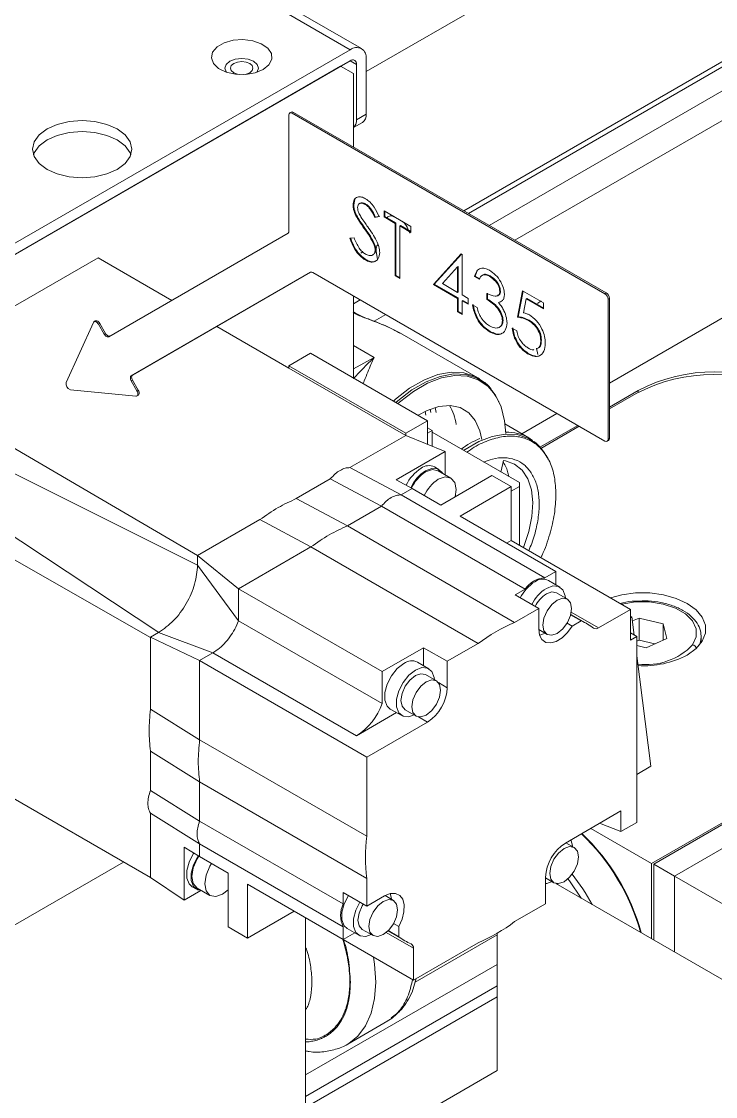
# Model space of a CAD drawing. Header units: millimetres. Extents: x 169 to 14583, y -399 to 10804.
# Drawn here: x 3722 to 3798.8, y 7765.7 to 7884.8 of the extents above; entities that cross this region are included whole.
import ezdxf

# ---------------------------------------------------------------- set-up
doc = ezdxf.new("R2010")
doc.units = ezdxf.units.MM
doc.header["$LTSCALE"] = 35

msp = doc.modelspace()

# ---------------------------------------------------------------- linework, layer by layer
at = {"color": 7, "linetype": 'Continuous', "lineweight": 18}
for p, q in [((3651.212, 7943.544), (3758.379, 7881.678)), ((3759.629, 7881.801), (3651.945, 7943.966)), ((3760.147, 7879.246), (3830.858, 7920.066)), ((3770.946, 7863.842), (3830.858, 7898.428)), ((3771.478, 7863.535), (3830.858, 7897.814)), ((3773.775, 7862.208), (3830.858, 7895.161)), ((3776.604, 7860.575), (3830.858, 7891.896)), ((3758.379, 7881.678), (3674.233, 7833.101)), ((3758.379, 7880.453), (3674.233, 7831.877)), ((3758.379, 7880.453), (3759.086, 7880.045)), ((3759.086, 7873.92), (3759.086, 7880.045)), ((3760.147, 7874.533), (3760.147, 7880.657)), ((3675.294, 7832.489), (3757.319, 7879.841)), ((3758.733, 7879.024), (3757.319, 7879.841)), ((3758.733, 7879.024), (3758.733, 7870.892)), ((3751.591, 7874.443), (3751.591, 7861.577)), ((3751.836, 7874.754), (3751.695, 7874.672)), ((3752.086, 7874.729), (3751.945, 7874.648)), ((3786.593, 7854.646), (3751.945, 7874.648)), ((3786.734, 7854.727), (3752.086, 7874.729)), ((3759.086, 7873.92), (3760.147, 7874.533)), ((3758.733, 7873.04), (3759.733, 7873.617)), ((3758.762, 7864.497), (3758.691, 7864.456)), ((3758.762, 7864.497), (3758.891, 7865.087)), ((3760.088, 7864.579), (3760.018, 7864.538)), ((3759.075, 7863.329), (3759.005, 7863.288)), ((3762.145, 7863.809), (3765.095, 7862.106)), ((3762.145, 7863.144), (3762.145, 7863.809)), ((3762.216, 7863.185), (3762.216, 7863.768)), ((3761.569, 7863.21), (3761.114, 7863.074)), ((3761.185, 7863.115), (3761.114, 7863.074)), ((3761.64, 7863.251), (3761.185, 7863.115)), ((3762.216, 7863.185), (3762.145, 7863.144)), ((3763.368, 7862.438), (3762.145, 7863.144)), ((3763.439, 7862.479), (3762.216, 7863.185)), ((3763.439, 7862.479), (3763.368, 7862.438)), ((3763.368, 7856.621), (3763.368, 7862.438)), ((3763.439, 7856.662), (3763.439, 7862.479)), ((3763.943, 7862.188), (3763.872, 7862.147)), ((3763.872, 7862.147), (3763.872, 7856.331)), ((3765.095, 7861.441), (3763.872, 7862.147)), ((3765.095, 7861.523), (3763.943, 7862.188)), ((3765.095, 7862.106), (3765.095, 7861.441)), ((3751.487, 7861.348), (3731.627, 7849.879)), ((3759.995, 7861.917), (3759.924, 7861.876)), ((3758.331, 7860.779), (3758.806, 7860.834)), ((3761.007, 7860.299), (3760.936, 7860.258)), ((3703.932, 7843.305), (3730.448, 7858.613)), ((3738.601, 7853.907), (3730.448, 7858.613)), ((3761.208, 7859.547), (3761.137, 7859.506)), ((3761.251, 7859.305), (3761.408, 7858.475)), ((3767.614, 7855.666), (3770.677, 7859.049)), ((3767.684, 7855.707), (3770.7, 7859.036)), ((3770.677, 7859.049), (3770.78, 7858.99)), ((3770.78, 7858.99), (3770.78, 7854.503)), ((3760.109, 7858.418), (3760.038, 7858.378)), ((3770.276, 7857.606), (3768.604, 7855.759)), ((3770.347, 7857.647), (3770.276, 7857.606)), ((3770.276, 7854.794), (3770.276, 7857.606)), ((3770.347, 7854.835), (3770.347, 7857.647)), ((3734.127, 7845.549), (3753.987, 7857.018)), ((3734.268, 7845.63), (3753.99, 7857.019)), ((3754.237, 7856.993), (3786.593, 7838.315)), ((3763.439, 7856.662), (3763.368, 7856.621)), ((3763.872, 7856.331), (3763.368, 7856.621)), ((3763.872, 7856.412), (3763.439, 7856.662)), ((3772.218, 7856.58), (3772.147, 7856.539)), ((3772.651, 7856.248), (3772.147, 7856.539)), ((3772.218, 7856.58), (3772.456, 7857.164)), ((3772.721, 7856.289), (3772.218, 7856.58)), ((3773.895, 7856.609), (3773.824, 7856.568)), ((3767.684, 7855.707), (3767.614, 7855.666)), ((3770.276, 7854.129), (3767.614, 7855.666)), ((3770.347, 7854.17), (3767.684, 7855.707)), ((3768.604, 7855.759), (3770.276, 7854.794)), ((3776.896, 7852.052), (3777.472, 7854.961)), ((3777.472, 7854.961), (3779.774, 7853.631)), ((3758.733, 7854.398), (3758.733, 7845.306)), ((3758.733, 7853.524), (3759.489, 7853.961)), ((3770.347, 7854.835), (3770.276, 7854.794)), ((3770.347, 7854.17), (3770.276, 7854.129)), ((3770.276, 7852.633), (3770.276, 7854.129)), ((3770.347, 7852.674), (3770.347, 7854.17)), ((3770.78, 7854.503), (3771.427, 7854.129)), ((3770.85, 7853.879), (3770.78, 7853.838)), ((3770.78, 7853.838), (3770.78, 7852.343)), ((3771.427, 7853.465), (3770.78, 7853.838)), ((3771.427, 7853.546), (3770.85, 7853.879)), ((3771.427, 7854.129), (3771.427, 7853.465)), ((3773.514, 7854.005), (3773.514, 7854.67)), ((3773.585, 7854.046), (3773.514, 7854.005)), ((3773.585, 7854.046), (3773.585, 7854.71)), ((3775.024, 7854.94), (3774.953, 7854.899)), ((3776.967, 7852.093), (3777.528, 7854.928)), ((3777.866, 7854.068), (3777.563, 7852.539)), ((3777.937, 7854.109), (3777.866, 7854.068)), ((3779.774, 7852.967), (3777.866, 7854.068)), ((3779.774, 7853.048), (3777.937, 7854.109)), ((3779.533, 7853.864), (3779.11, 7853.562)), ((3786.593, 7854.646), (3786.734, 7854.727)), ((3787.088, 7854.115), (3786.946, 7854.033)), ((3786.946, 7838.519), (3786.946, 7854.033)), ((3787.088, 7838.601), (3787.088, 7854.115)), ((3758.963, 7852.483), (3758.733, 7852.616)), ((3770.347, 7852.674), (3770.276, 7852.633)), ((3770.78, 7852.343), (3770.276, 7852.633)), ((3770.78, 7852.424), (3770.347, 7852.674)), ((3771.931, 7853.423), (3772.435, 7853.132)), ((3774.872, 7853.692), (3774.801, 7853.651)), ((3779.774, 7853.631), (3779.774, 7852.967)), ((3729.924, 7851.452), (3726.918, 7844.806)), ((3730.142, 7851.622), (3730.001, 7851.54)), ((3758.698, 7852.553), (3758.972, 7852.476)), ((3761.04, 7851.591), (3762.318, 7852.328)), ((3775.312, 7851.678), (3775.241, 7851.637)), ((3776.967, 7852.093), (3776.896, 7852.052)), ((3778.204, 7851.712), (3778.133, 7851.671)), ((3799.957, 7852.165), (3787.088, 7844.736)), ((3730.642, 7851.333), (3730.501, 7851.251)), ((3731.127, 7850.167), (3730.501, 7851.251)), ((3731.268, 7850.249), (3730.642, 7851.333)), ((3731.127, 7850.167), (3731.268, 7850.249)), ((3751.591, 7846.408), (3743.601, 7851.02)), ((3772.499, 7845.328), (3763.877, 7850.306)), ((3773.874, 7850.472), (3773.803, 7850.431)), ((3776.32, 7850.806), (3776.824, 7850.515)), ((3779.557, 7849.499), (3779.487, 7849.459)), ((3751.591, 7846.653), (3753.995, 7848.041)), ((3766.935, 7840.57), (3753.995, 7848.041)), ((3758.733, 7848.901), (3761.021, 7847.581)), ((3778.104, 7848.03), (3778.033, 7847.989)), ((3779.019, 7848.622), (3779.15, 7847.917)), ((3764.531, 7839.183), (3751.591, 7846.653)), ((3751.591, 7846.408), (3751.591, 7846.653)), ((3761.021, 7847.581), (3758.733, 7846.306)), ((3734.127, 7845.549), (3734.268, 7845.63)), ((3751.591, 7846.408), (3764.531, 7838.938)), ((3734.268, 7845.053), (3734.127, 7844.971)), ((3734.752, 7843.887), (3734.127, 7844.971)), ((3734.894, 7843.969), (3734.268, 7845.053)), ((3772.696, 7845.208), (3772.499, 7845.328)), ((3741.477, 7825.629), (3711.142, 7843.386)), ((3727.38, 7844.006), (3734.638, 7843.288)), ((3734.752, 7843.887), (3734.894, 7843.969)), ((3734.752, 7843.31), (3734.894, 7843.392)), ((3774.328, 7843.585), (3774.214, 7843.746)), ((3790.27, 7843.92), (3787.088, 7842.083)), ((3790.058, 7843.593), (3787.088, 7841.879)), ((3790.27, 7843.713), (3790.27, 7843.92)), ((3767.246, 7841.85), (3767.319, 7841.475)), ((3767.792, 7842.037), (3767.894, 7841.494)), ((3766.664, 7841.593), (3766.755, 7841.187)), ((3781.279, 7841.383), (3777.38, 7839.132)), ((3766.935, 7840.57), (3764.531, 7839.183)), ((3766.935, 7837.951), (3766.935, 7840.57)), ((3766.935, 7839.794), (3767.448, 7839.498)), ((3767.448, 7839.498), (3766.935, 7839.202)), ((3767.448, 7839.498), (3767.448, 7837.74)), ((3778.164, 7838.668), (3775.519, 7840.233)), ((3783.577, 7840.056), (3779.372, 7837.628)), ((3783.754, 7839.954), (3779.494, 7837.495)), ((3741.474, 7824.572), (3712.347, 7839.09)), ((3764.531, 7838.938), (3758.351, 7835.37)), ((3764.531, 7838.938), (3764.531, 7839.183)), ((3768.906, 7837.142), (3764.531, 7838.938)), ((3767.448, 7839.289), (3777.118, 7833.707)), ((3778.164, 7838.668), (3778.573, 7838.394)), ((3778.559, 7838.368), (3778.418, 7838.465)), ((3786.843, 7838.29), (3786.984, 7838.372)), ((3786.946, 7838.519), (3787.088, 7838.601)), ((3768.906, 7837.142), (3763.47, 7834.003)), ((3768.906, 7834.583), (3768.906, 7837.142)), ((3779.942, 7836.931), (3779.778, 7837.164)), ((3710.022, 7835.064), (3737.161, 7817.101)), ((3764.008, 7832.349), (3758.351, 7835.37)), ((3768.198, 7835.165), (3767.703, 7835.45)), ((3769.537, 7834.218), (3768.123, 7835.035)), ((3736.247, 7816.569), (3705.7, 7833.959)), ((3756.173, 7834.113), (3752.409, 7831.94)), ((3756.173, 7834.113), (3761.83, 7831.092)), ((3763.47, 7834.003), (3765.238, 7833.059)), ((3768.42, 7831.223), (3774.077, 7834.488)), ((3776.198, 7833.264), (3774.077, 7834.488)), ((3777.118, 7833.298), (3777.118, 7833.707)), ((3765.238, 7833.059), (3764.008, 7832.349)), ((3779.918, 7823.165), (3764.008, 7832.349)), ((3768.42, 7831.223), (3765.238, 7833.059)), ((3776.198, 7833.264), (3770.541, 7829.998)), ((3777.118, 7833.298), (3776.198, 7832.768)), ((3776.198, 7827.303), (3776.198, 7833.264)), ((3777.118, 7826.772), (3777.118, 7833.298)), ((3758.066, 7828.919), (3752.409, 7831.94)), ((3761.83, 7831.092), (3758.066, 7828.919)), ((3761.83, 7831.092), (3777.74, 7821.908)), ((3770.541, 7829.998), (3781.148, 7823.875)), ((3748.369, 7829.607), (3741.477, 7825.629)), ((3748.369, 7829.607), (3754.026, 7826.587)), ((3776.592, 7818.224), (3758.066, 7828.919)), ((3754.026, 7826.587), (3746.006, 7821.957)), ((3754.026, 7826.587), (3772.552, 7815.892)), ((3775.704, 7827.018), (3776.198, 7827.303)), ((3789.421, 7819.669), (3776.198, 7827.303)), ((3741.474, 7825.627), (3741.477, 7825.629)), ((3746.005, 7821.956), (3741.474, 7825.627)), ((3741.474, 7825.627), (3741.474, 7824.572)), ((3741.474, 7824.572), (3746.005, 7818.405)), ((3781.148, 7823.875), (3779.918, 7823.165)), ((3781.602, 7822.143), (3780.329, 7822.877)), ((3781.148, 7823.875), (3781.148, 7822.405)), ((3746.005, 7821.956), (3746.006, 7821.957)), ((3746.005, 7818.405), (3746.005, 7821.956)), ((3761.916, 7812.773), (3746.006, 7821.957)), ((3746.006, 7821.957), (3746.006, 7818.409)), ((3777.74, 7821.908), (3776.637, 7821.271)), ((3779.253, 7819.76), (3776.637, 7821.271)), ((3782.429, 7820.799), (3781.227, 7821.493)), ((3776.592, 7818.224), (3779.253, 7819.76)), ((3779.253, 7819.76), (3779.253, 7817.504)), ((3785.876, 7817.623), (3782.86, 7819.364)), ((3785.876, 7817.623), (3789.421, 7819.669)), ((3789.421, 7819.669), (3789.421, 7816.24)), ((3746.005, 7818.405), (3745.702, 7817.713)), ((3746.006, 7818.409), (3761.916, 7809.224)), ((3782.397, 7818.147), (3782.964, 7817.82)), ((3782.792, 7819.06), (3783.952, 7818.39)), ((3784.696, 7818.02), (3782.806, 7819.111)), ((3783.952, 7818.39), (3782.964, 7817.82)), ((3789.421, 7818.886), (3789.582, 7818.823)), ((3789.421, 7818.73), (3789.582, 7818.823)), ((3789.582, 7818.823), (3789.837, 7816.816)), ((3790.387, 7818.712), (3789.638, 7818.38)), ((3793.054, 7818.075), (3790.387, 7818.712)), ((3790.387, 7816.262), (3790.387, 7818.712)), ((3793.432, 7816.423), (3793.054, 7818.075)), ((3793.054, 7816.255), (3793.054, 7818.075)), ((3736.247, 7816.574), (3737.16, 7817.101)), ((3737.16, 7817.101), (3743.171, 7814.856)), ((3779.254, 7817.436), (3780.179, 7816.902)), ((3790.128, 7816.648), (3789.421, 7817.056)), ((3736.247, 7816.569), (3736.247, 7816.574)), ((3741.691, 7814.002), (3736.247, 7816.574)), ((3736.247, 7808.596), (3736.247, 7816.569)), ((3769.127, 7813.915), (3772.552, 7815.892)), ((3790.128, 7816.648), (3789.421, 7816.24)), ((3790.128, 7816.648), (3790.128, 7796.062)), ((3790.387, 7816.262), (3790.128, 7816.148)), ((3790.128, 7815.65), (3791.143, 7815.408)), ((3792.131, 7815.846), (3790.387, 7816.262)), ((3791.143, 7815.408), (3793.432, 7816.423)), ((3797.265, 7816.651), (3797.263, 7816.574)), ((3797.265, 7815.968), (3797.265, 7816.651)), ((3743.171, 7814.856), (3741.691, 7814.002)), ((3743.171, 7814.856), (3759.081, 7805.671)), ((3766.511, 7815.425), (3761.916, 7812.773)), ((3766.511, 7815.425), (3766.511, 7813.425)), ((3769.127, 7813.915), (3766.511, 7815.425)), ((3790.128, 7814.526), (3791.684, 7802.286)), ((3741.691, 7805.223), (3741.691, 7814.002)), ((3760.218, 7803.307), (3741.691, 7814.002)), ((3767.092, 7813.09), (3765.819, 7813.825)), ((3769.127, 7810.982), (3769.127, 7813.915)), ((3791.755, 7791.506), (3830.858, 7814.08)), ((3792.002, 7791.445), (3830.858, 7813.876)), ((3761.916, 7809.224), (3761.916, 7812.773)), ((3767.919, 7811.747), (3766.717, 7812.44)), ((3768.144, 7811.549), (3769.127, 7810.982)), ((3794.3, 7790.118), (3830.858, 7811.222)), ((3736.247, 7789.948), (3702.164, 7809.623)), ((3736.247, 7808.596), (3741.691, 7805.223)), ((3762.819, 7808.628), (3764.092, 7807.894)), ((3764.467, 7808.543), (3765.669, 7807.849)), ((3759.081, 7805.671), (3763.511, 7808.229)), ((3766.935, 7807.185), (3765.951, 7807.753)), ((3760.218, 7803.307), (3766.935, 7807.185)), ((3741.691, 7805.223), (3760.218, 7794.528)), ((3736.247, 7799.599), (3736.247, 7803.966)), ((3741.691, 7800.558), (3736.247, 7803.966)), ((3760.218, 7794.528), (3760.218, 7803.307)), ((3791.684, 7802.286), (3790.128, 7801.388)), ((3760.218, 7789.863), (3741.691, 7800.558)), ((3741.691, 7796.211), (3741.691, 7800.558)), ((3736.247, 7799.599), (3741.691, 7796.211)), ((3736.247, 7789.948), (3736.247, 7797.084)), ((3741.691, 7793.696), (3736.247, 7797.084)), ((3788.361, 7797.331), (3782.209, 7793.779)), ((3788.361, 7795.041), (3788.361, 7797.331)), ((3741.691, 7796.211), (3757.601, 7787.026)), ((3785.013, 7795.398), (3791.755, 7791.506)), ((3786.005, 7795.971), (3788.361, 7795.041)), ((3790.128, 7796.062), (3788.361, 7795.041)), ((3739.99, 7787.45), (3739.99, 7793.334)), ((3739.99, 7793.334), (3741.691, 7792.275)), ((3757.601, 7784.511), (3741.691, 7793.696)), ((3741.691, 7792.275), (3741.691, 7793.696)), ((3783.192, 7793.278), (3782.266, 7793.813)), ((3741.691, 7792.275), (3744.873, 7790.439)), ((3733.28, 7791.661), (3643.474, 7739.817)), ((3791.755, 7791.506), (3791.755, 7783.182)), ((3792.002, 7791.445), (3794.3, 7790.118)), ((3792.002, 7783.039), (3792.002, 7791.445)), ((3739.99, 7787.45), (3736.247, 7789.948)), ((3744.873, 7790.439), (3744.873, 7784.478)), ((3760.218, 7786.79), (3760.218, 7789.863)), ((3780.017, 7789.983), (3780.017, 7787.05)), ((3780.017, 7789.915), (3780.942, 7789.381)), ((3794.3, 7781.712), (3794.3, 7790.118)), ((3794.3, 7790.118), (3799.957, 7786.852)), ((3741.846, 7788.522), (3739.99, 7787.45)), ((3740.853, 7788.945), (3741.348, 7788.659)), ((3741.423, 7788.789), (3742.837, 7787.972)), ((3744.873, 7788.6), (3744.237, 7788.111)), ((3746.995, 7789.214), (3757.601, 7783.091)), ((3746.995, 7783.253), (3746.995, 7789.214)), ((3757.601, 7788.3), (3760.218, 7786.79)), ((3757.601, 7787.026), (3757.601, 7788.3)), ((3830.858, 7760.608), (3781.163, 7789.296)), ((3781.304, 7789.277), (3781.357, 7789.184)), ((3762.172, 7787.918), (3760.218, 7786.79)), ((3763.156, 7787.417), (3762.231, 7787.951)), ((3752.157, 7786.233), (3746.995, 7783.253)), ((3752.157, 7786.234), (3752.157, 7786.233)), ((3765.38, 7778.6), (3752.157, 7786.233)), ((3780.017, 7787.05), (3776.592, 7785.072)), ((3753.429, 7643.557), (3753.429, 7785.498)), ((3763.753, 7784.546), (3763.187, 7784.873)), ((3746.995, 7783.253), (3744.873, 7784.478)), ((3757.601, 7783.091), (3757.601, 7784.511)), ((3758.875, 7783.826), (3757.601, 7783.091)), ((3758.056, 7784.299), (3759.329, 7783.564)), ((3759.704, 7784.214), (3760.906, 7783.52)), ((3765.38, 7782.122), (3762.363, 7783.863)), ((3762.556, 7784.037), (3764.448, 7782.945)), ((3763.753, 7783.405), (3762.593, 7784.074)), ((3763.753, 7783.405), (3763.753, 7784.546)), ((3765.561, 7778.374), (3774.643, 7783.617)), ((3774.643, 7768.568), (3774.643, 7783.784)), ((3774.643, 7768.568), (3774.643, 7783.617)), ((3772.552, 7782.74), (3765.38, 7778.6)), ((3765.38, 7778.6), (3765.38, 7782.122)), ((3753.429, 7768.08), (3774.643, 7780.326)), ((3774.643, 7780.326), (3774.643, 7768.568)), ((3765.68, 7778.773), (3765.222, 7777.24)), ((3753.429, 7765.712), (3774.643, 7777.958)), ((3758.403, 7778.359), (3758.341, 7778.393)), ((3774.643, 7768.568), (3774.643, 7777.958)), ((3753.429, 7764.487), (3774.643, 7776.733)), ((3774.643, 7776.733), (3774.643, 7768.568)), ((3758.1, 7771.505), (3762.535, 7774.065)), ((3756.683, 7773.301), (3755.945, 7772.669)), ((3767.971, 7764.717), (3774.643, 7768.568))]:
    msp.add_line(p, q, dxfattribs=at)
at = {"color": 7, "linetype": 'Continuous', "lineweight": 18, "flags": 128}
for points in [[(3748.734, 7879.49), (3749.377, 7880.009), (3749.693, 7880.621), (3749.647, 7881.259), (3749.245, 7881.854), (3748.53, 7882.341), (3747.58, 7882.668), (3746.497, 7882.799), (3745.4, 7882.72), (3744.406, 7882.44), (3743.624, 7881.988), (3743.138, 7881.415), (3743.001, 7880.781), (3743.228, 7880.156), (3743.794, 7879.608), (3744.638, 7879.195), (3745.669, 7878.963), (3746.774, 7878.936), (3747.834, 7879.119), (3748.734, 7879.49)], [(3748.045, 7879.184), (3748.077, 7879.226), (3748.218, 7879.636), (3748.077, 7880.047), (3747.674, 7880.396), (3747.07, 7880.628), (3746.358, 7880.71), (3745.647, 7880.628), (3745.043, 7880.396), (3744.64, 7880.047), (3744.498, 7879.636), (3744.64, 7879.226), (3744.672, 7879.184)], [(3747.242, 7879.126), (3747.513, 7879.36), (3747.608, 7879.636), (3747.513, 7879.913), (3747.242, 7880.147), (3746.837, 7880.303), (3746.358, 7880.358), (3745.88, 7880.303), (3745.475, 7880.147), (3745.204, 7879.913), (3745.108, 7879.636), (3745.204, 7879.36), (3745.475, 7879.126), (3745.88, 7878.97), (3746.144, 7878.926)], [(3746.573, 7878.926), (3746.837, 7878.97), (3747.242, 7879.126)], [(3732.57, 7868.411), (3733.444, 7869.069), (3733.993, 7869.834), (3734.181, 7870.656), (3733.993, 7871.478), (3733.444, 7872.244), (3732.57, 7872.901), (3731.431, 7873.406), (3730.104, 7873.723), (3728.681, 7873.831), (3727.257, 7873.723), (3725.931, 7873.406), (3724.792, 7872.901), (3723.918, 7872.244), (3723.368, 7871.478), (3723.181, 7870.656), (3723.368, 7869.834), (3723.918, 7869.069), (3724.792, 7868.411), (3725.931, 7867.906), (3727.257, 7867.589), (3728.681, 7867.481), (3730.104, 7867.589), (3731.431, 7867.906), (3732.57, 7868.411)], [(3734.077, 7870.044), (3733.993, 7870.253), (3733.444, 7871.019), (3732.57, 7871.676), (3731.431, 7872.181), (3730.104, 7872.498), (3728.681, 7872.606), (3727.257, 7872.498), (3725.931, 7872.181), (3724.792, 7871.676), (3723.918, 7871.019), (3723.368, 7870.253), (3723.284, 7870.044)], [(3734.077, 7870.044), (3733.993, 7870.253), (3733.444, 7871.019), (3732.57, 7871.676), (3731.431, 7872.181), (3730.104, 7872.498), (3728.681, 7872.606), (3727.257, 7872.498), (3725.931, 7872.181), (3724.792, 7871.676), (3723.918, 7871.019), (3723.368, 7870.253), (3723.284, 7870.044)], [(3730.501, 7851.251), (3730.432, 7851.352), (3730.353, 7851.439), (3730.268, 7851.505), (3730.182, 7851.547), (3730.1, 7851.563), (3730.026, 7851.552), (3729.967, 7851.514), (3729.924, 7851.452)], [(3730.142, 7851.622), (3730.168, 7851.634), (3730.241, 7851.645), (3730.323, 7851.629), (3730.409, 7851.586), (3730.495, 7851.52), (3730.574, 7851.434), (3730.642, 7851.333)], [(3731.268, 7850.249), (3731.322, 7850.167), (3731.383, 7850.094), (3731.449, 7850.033), (3731.518, 7849.985), (3731.587, 7849.953), (3731.653, 7849.938), (3731.714, 7849.941), (3731.768, 7849.96)], [(3731.627, 7849.879), (3731.573, 7849.859), (3731.512, 7849.857), (3731.445, 7849.872), (3731.377, 7849.904), (3731.308, 7849.951), (3731.241, 7850.013), (3731.18, 7850.086), (3731.127, 7850.167)], [(3734.127, 7844.971), (3734.083, 7845.059), (3734.05, 7845.148), (3734.03, 7845.236), (3734.023, 7845.32), (3734.03, 7845.395), (3734.05, 7845.46), (3734.083, 7845.512), (3734.127, 7845.549)], [(3734.268, 7845.63), (3734.224, 7845.594), (3734.191, 7845.542), (3734.171, 7845.477), (3734.164, 7845.401), (3734.171, 7845.318), (3734.191, 7845.23), (3734.224, 7845.14), (3734.268, 7845.053)], [(3772.499, 7845.328), (3772.215, 7845.479), (3770.971, 7845.879), (3769.584, 7845.945), (3768.093, 7845.675), (3766.538, 7845.077), (3764.962, 7844.167), (3763.406, 7842.97), (3763.159, 7842.75)], [(3774.214, 7843.746), (3773.491, 7844.567), (3772.428, 7845.287), (3771.19, 7845.685), (3769.809, 7845.751), (3768.325, 7845.482), (3766.776, 7844.887), (3765.207, 7843.981), (3763.659, 7842.788), (3763.435, 7842.591)], [(3763.65, 7842.467), (3763.839, 7842.634), (3765.378, 7843.818), (3766.937, 7844.719), (3768.475, 7845.31), (3769.951, 7845.577), (3771.322, 7845.512), (3772.553, 7845.116), (3773.609, 7844.401), (3774.462, 7843.386), (3775.089, 7842.098), (3775.472, 7840.573), (3775.597, 7839.144)], [(3734.638, 7843.288), (3734.713, 7843.293), (3734.776, 7843.326), (3734.822, 7843.384), (3734.849, 7843.463), (3734.855, 7843.559), (3734.841, 7843.666), (3734.806, 7843.778), (3734.752, 7843.887)], [(3734.894, 7843.969), (3734.947, 7843.859), (3734.982, 7843.748), (3734.997, 7843.641), (3734.991, 7843.545), (3734.963, 7843.465), (3734.917, 7843.408), (3734.894, 7843.392)], [(3765.9, 7841.168), (3766.892, 7841.7), (3768.208, 7842.143), (3769.446, 7842.251), (3770.557, 7842.018), (3771.499, 7841.454), (3772.236, 7840.58), (3772.739, 7839.431), (3772.943, 7838.475)], [(3770.935, 7837.276), (3771.102, 7837.39), (3772.614, 7838.263), (3774.105, 7838.836), (3775.535, 7839.095), (3776.864, 7839.031), (3778.057, 7838.648), (3779.081, 7837.954), (3779.778, 7837.164)], [(3775.343, 7836.178), (3775.089, 7835.017), (3775.058, 7834.896)], [(3777.56, 7826.517), (3777.601, 7826.618), (3778.17, 7828.301), (3778.508, 7829.951), (3778.6, 7831.506), (3778.445, 7832.912), (3778.048, 7834.117), (3777.423, 7835.077), (3776.593, 7835.759), (3775.587, 7836.137), (3775.37, 7836.174)], [(3766.723, 7835.019), (3767.436, 7835.285), (3768.064, 7835.229), (3768.529, 7834.857), (3768.587, 7834.767)], [(3768.123, 7835.035), (3767.481, 7835.16), (3766.723, 7834.896)], [(3768.137, 7834.08), (3768.895, 7834.343), (3769.537, 7834.218), (3769.966, 7833.724), (3770.117, 7832.936), (3770.012, 7832.142)], [(3780.102, 7821.994), (3780.827, 7822.265), (3781.465, 7822.208), (3781.939, 7821.83), (3782.191, 7821.176), (3782.219, 7820.92)], [(3781.304, 7817.013), (3780.695, 7816.802), (3780.179, 7816.902), (3779.834, 7817.299), (3779.713, 7817.932), (3779.834, 7818.705), (3780.179, 7819.5), (3780.695, 7820.197), (3781.304, 7820.688)], [(3781.227, 7821.493), (3780.711, 7821.593), (3780.102, 7821.382)], [(3781.304, 7820.688), (3781.913, 7820.899), (3782.429, 7820.799), (3782.774, 7820.402), (3782.895, 7819.769), (3782.774, 7818.996), (3782.429, 7818.201), (3781.913, 7817.505), (3781.304, 7817.013)], [(3795.714, 7814.611), (3796.692, 7815.318), (3797.372, 7816.133), (3797.721, 7817.016), (3797.721, 7817.92), (3797.372, 7818.803), (3796.692, 7819.618), (3795.714, 7820.325), (3794.489, 7820.89), (3793.077, 7821.282), (3791.548, 7821.484), (3789.981, 7821.484), (3788.453, 7821.282), (3787.206, 7820.948)], [(3796.309, 7815.735), (3796.714, 7816.609), (3796.713, 7817.513), (3796.307, 7818.386), (3795.523, 7819.169), (3794.415, 7819.809), (3793.059, 7820.26), (3791.545, 7820.494), (3789.979, 7820.494), (3788.466, 7820.259), (3788.419, 7820.248)], [(3746.005, 7818.405), (3746.005, 7818.405), (3746.005, 7818.406), (3746.005, 7818.406), (3746.006, 7818.407), (3746.006, 7818.407), (3746.006, 7818.408), (3746.006, 7818.408), (3746.006, 7818.409)], [(3779.253, 7817.504), (3779.346, 7816.828), (3779.617, 7816.318), (3780.042, 7816.014), (3780.586, 7815.944), (3781.203, 7816.113), (3781.84, 7816.507), (3782.444, 7817.092), (3782.964, 7817.82)], [(3779.969, 7817.023), (3779.376, 7816.824), (3779.349, 7816.82)], [(3797.263, 7816.574), (3797.191, 7816.088), (3797.044, 7815.682)], [(3764.319, 7813.676), (3763.593, 7813.11), (3762.955, 7812.316), (3762.482, 7811.391), (3762.23, 7810.446), (3762.23, 7809.595), (3762.482, 7808.941), (3762.819, 7808.628)], [(3765.459, 7807.97), (3764.866, 7807.771), (3764.228, 7807.828), (3763.755, 7808.207), (3763.503, 7808.86), (3763.503, 7809.711), (3763.755, 7810.656), (3764.228, 7811.581), (3764.866, 7812.375), (3765.592, 7812.941)], [(3765.592, 7812.329), (3764.983, 7811.838), (3764.467, 7811.142), (3764.122, 7810.346), (3764.001, 7809.573), (3764.122, 7808.94), (3764.467, 7808.543), (3764.467, 7808.543)], [(3765.592, 7812.941), (3766.317, 7813.213), (3766.955, 7813.156), (3767.429, 7812.777), (3767.681, 7812.123), (3767.709, 7811.868)], [(3766.717, 7812.44), (3766.201, 7812.541), (3765.592, 7812.329)], [(3766.794, 7807.961), (3766.185, 7807.749), (3765.669, 7807.849), (3765.324, 7808.246), (3765.203, 7808.879), (3765.324, 7809.652), (3765.669, 7810.448), (3766.185, 7811.144), (3766.794, 7811.635)], [(3766.794, 7811.635), (3767.403, 7811.847), (3767.919, 7811.746), (3768.264, 7811.35), (3768.385, 7810.716), (3768.264, 7809.943), (3767.919, 7809.148), (3767.403, 7808.452), (3766.794, 7807.961)], [(3782.067, 7789.492), (3781.458, 7789.281), (3780.942, 7789.381), (3780.597, 7789.778), (3780.476, 7790.411), (3780.597, 7791.184), (3780.942, 7791.979), (3781.458, 7792.675), (3782.067, 7793.167)], [(3782.067, 7793.167), (3782.676, 7793.378), (3783.192, 7793.278), (3783.537, 7792.881), (3783.658, 7792.248), (3783.537, 7791.475), (3783.192, 7790.68), (3782.676, 7789.984), (3782.067, 7789.492)], [(3782.809, 7794.126), (3782.954, 7793.655), (3782.982, 7793.399)], [(3741.054, 7792.672), (3740.987, 7792.571), (3740.521, 7791.661), (3740.274, 7790.732), (3740.274, 7789.895), (3740.521, 7789.252), (3740.853, 7788.945)], [(3741.887, 7788.521), (3741.482, 7788.595), (3741.016, 7788.967), (3740.769, 7789.61), (3740.769, 7790.446), (3741.016, 7791.375), (3741.482, 7792.285), (3741.539, 7792.371)], [(3741.613, 7792.325), (3741.423, 7792.022), (3740.994, 7791.033), (3740.843, 7790.071), (3740.994, 7789.283), (3741.423, 7788.789), (3741.423, 7788.789)], [(3744.237, 7788.111), (3743.479, 7787.848), (3742.837, 7787.973), (3742.408, 7788.467), (3742.257, 7789.254), (3742.408, 7790.216), (3742.837, 7791.206), (3743.025, 7791.506)], [(3780.733, 7789.502), (3780.14, 7789.303), (3780.017, 7789.289)], [(3783.961, 7787.681), (3782.673, 7789.58), (3782.499, 7789.81)], [(3758.179, 7787.966), (3757.719, 7787.061), (3757.467, 7786.116), (3757.467, 7785.266), (3757.719, 7784.612), (3758.056, 7784.299)], [(3760.696, 7783.641), (3760.103, 7783.442), (3759.465, 7783.499), (3758.991, 7783.877), (3758.739, 7784.531), (3758.739, 7785.382), (3758.991, 7786.327), (3759.452, 7787.232)], [(3762.031, 7783.631), (3761.422, 7783.419), (3760.906, 7783.52), (3760.561, 7783.917), (3760.44, 7784.55), (3760.561, 7785.323), (3760.906, 7786.118), (3761.422, 7786.814), (3762.031, 7787.306)], [(3762.031, 7787.306), (3762.639, 7787.517), (3763.156, 7787.417), (3763.5, 7787.02), (3763.622, 7786.387), (3763.5, 7785.614), (3763.156, 7784.819), (3762.639, 7784.122), (3762.031, 7783.631)], [(3763.753, 7784.546), (3764.123, 7785.36), (3764.328, 7786.175), (3764.351, 7786.924), (3764.189, 7787.543), (3763.856, 7787.979), (3763.381, 7788.196), (3762.803, 7788.175), (3762.172, 7787.918)], [(3762.812, 7788.177), (3762.918, 7787.794), (3762.946, 7787.538)], [(3759.829, 7787.014), (3759.704, 7786.812), (3759.359, 7786.017), (3759.238, 7785.244), (3759.359, 7784.611), (3759.704, 7784.214), (3759.704, 7784.214)], [(3760.959, 7781.152), (3761.08, 7780.341), (3761.208, 7778.373), (3761.08, 7776.551), (3760.7, 7774.921), (3760.077, 7773.522), (3759.225, 7772.387), (3758.231, 7771.583)], [(3758.231, 7771.583), (3758.166, 7771.543), (3758.1, 7771.505)]]:
    msp.add_lwpolyline(points, dxfattribs=at)
at = {"color": 7, "linetype": 'Continuous', "lineweight": 18}
for centre, radius, start, end in [((3759.069, 7880.832), 1.092, 350.78596, 129.20329), ((3758.655, 7880.114), 0.437, 350.78596, 129.20329), ((3751.807, 7874.478), 0.218, 50.79671, 189.21404), ((3751.939, 7874.525), 0.251, 54.38242, 114.30712), ((3759.196, 7874.412), 0.959, 304.05635, 7.25583), ((3758.055, 7873.827), 1.036, 310.89268, 5.15297), ((3751.341, 7861.552), 0.252, 305.69804, 5.62038), ((3754.091, 7856.789), 0.251, 54.38183, 114.31395), ((3786.179, 7853.998), 0.768, 2.60548, 57.39452), ((3786.32, 7854.08), 0.768, 2.60548, 57.39452), ((3798.614, 7827.171), 18.517, 62.48054, 117.51946), ((3798.755, 7827.633), 18.364, 62.48054, 117.51946), ((3727.562, 7844.645), 0.664, 165.92793, 254.07207), ((3764.949, 7839.546), 5.195, 6.82979, 31.40934), ((3777.658, 7827.523), 12.132, 113.88251, 125.22494), ((3775.801, 7834.592), 4.712, 59.89679, 92.54229), ((3786.731, 7838.484), 0.218, 230.79671, 9.21404), ((3786.85, 7838.57), 0.24, 304.05635, 7.25583), ((3768.635, 7831.535), 4.473, 122.56446, 155.17114), ((3769.128, 7831.252), 4.469, 122.55738, 154.94884), ((3769.044, 7831.287), 4.291, 122.74244, 154.96055), ((3767.083, 7834.191), 1.404, 63.79572, 127.51474), ((3770.457, 7830.471), 4.29, 122.74122, 154.92243), ((3780.132, 7820.28), 2.893, 94.23787, 145.75675), ((3779.698, 7821.597), 1.428, 63.79572, 127.51474), ((3781.257, 7818.919), 4.518, 122.50708, 153.46955), ((3782.53, 7818.184), 4.518, 122.50708, 153.46955), ((3781.96, 7818.489), 3.439, 122.71758, 154.2082), ((3784.139, 7800.485), 19.278, 113.04845, 126.94616), ((3781.312, 7812.157), 6.769, 53.43894, 67.04244), ((3785.588, 7818.01), 0.482, 239.55703, 306.57784), ((3791.17, 7820.681), 7.132, 262.5481, 316.10005), ((3796.168, 7815.132), 0.619, 22.08382, 76.89091), ((3790.89, 7823.777), 10.358, 266.54992, 297.75958), ((3765.188, 7812.544), 1.428, 63.79572, 127.51474), ((3764.368, 7811.198), 4.764, 302.60548, 357.39452), ((3755.264, 7811.626), 7.073, 302.6608, 340.14938), ((3779.359, 7792.196), 19.283, 173.05227, 186.94775), ((3767.54, 7777.517), 23.858, 15.48564, 46.43248), ((3767.993, 7777.777), 23.406, 15.0403, 46.76357), ((3784.776, 7789.766), 4.764, 122.60548, 177.39452), ((3763.381, 7775.129), 24.803, 28.55547, 37.82721), ((3760.208, 7785.769), 2.894, 154.24465, 205.75535), ((3765.005, 7800.479), 19.278, 293.04845, 306.9461), ((3767.832, 7788.807), 6.769, 232.94682, 246.5503), ((3764.9, 7782.177), 0.483, 353.41976, 60.43028), ((3746.599, 7778.392), 11.742, 358.37964, 0.00462)]:
    msp.add_arc(centre, radius, start, end, dxfattribs=at)
for points, knots in [([(3758.691, 7864.456), (3758.715, 7864.672), (3758.764, 7865.104), (3759.147, 7865.383), (3759.606, 7865.395), (3759.918, 7865.245), (3760.074, 7865.171)], [0, 0, 0, 0, 0.2795526, 0.5587984, 0.7793777, 1, 1, 1, 1]), ([(3759.075, 7863.329), (3758.976, 7863.555), (3758.8, 7863.957), (3758.773, 7864.332), (3758.762, 7864.497)], [0, 0, 0, 0, 0.5598405, 1, 1, 1, 1]), ([(3760.018, 7864.538), (3759.904, 7864.594), (3759.676, 7864.705), (3759.402, 7864.661), (3759.222, 7864.487), (3759.204, 7864.291), (3759.195, 7864.193)], [0, 0, 0, 0, 0.2802743, 0.5599314, 0.7799201, 1, 1, 1, 1]), ([(3760.088, 7864.579), (3759.976, 7864.633), (3759.751, 7864.741), (3759.498, 7864.723), (3759.414, 7864.616), (3759.39, 7864.585)], [0, 0, 0, 0, 0.4164843, 0.83205154, 1, 1, 1, 1]), ([(3761.114, 7863.074), (3760.955, 7863.401), (3760.734, 7863.856), (3760.319, 7864.338), (3760.118, 7864.471), (3760.018, 7864.538)], [0, 0, 0, 0, 0.5598185, 0.7798479, 1, 1, 1, 1]), ([(3760.074, 7865.171), (3760.247, 7865.051), (3760.592, 7864.813), (3761.133, 7864.119), (3761.404, 7863.555), (3761.569, 7863.21)], [0, 0, 0, 0, 0.2797499, 0.5595012, 1, 1, 1, 1]), ([(3761.185, 7863.115), (3761.026, 7863.442), (3760.805, 7863.897), (3760.39, 7864.379), (3760.189, 7864.512), (3760.088, 7864.579)], [0, 0, 0, 0, 0.5598185, 0.7798479, 1, 1, 1, 1]), ([(3759.005, 7863.288), (3758.906, 7863.514), (3758.729, 7863.916), (3758.703, 7864.291), (3758.691, 7864.456)], [0, 0, 0, 0, 0.5598405, 1, 1, 1, 1]), ([(3759.924, 7861.876), (3759.741, 7862.131), (3759.415, 7862.586), (3759.13, 7863.074), (3759.005, 7863.288)], [0, 0, 0, 0, 0.5604127, 1, 1, 1, 1]), ([(3759.995, 7861.917), (3759.812, 7862.172), (3759.486, 7862.627), (3759.201, 7863.115), (3759.075, 7863.329)], [0, 0, 0, 0, 0.5604127, 1, 1, 1, 1]), ([(3759.195, 7864.193), (3759.201, 7864.099), (3759.214, 7863.91), (3759.336, 7863.542), (3759.478, 7863.294), (3759.565, 7863.142)], [0, 0, 0, 0, 0.2799464, 0.55977409, 1, 1, 1, 1]), ([(3759.565, 7863.142), (3759.703, 7862.938), (3759.95, 7862.573), (3760.206, 7862.218), (3760.319, 7862.061)], [0, 0, 0, 0, 0.5599058, 1, 1, 1, 1]), ([(3762.468, 7863.099), (3762.578, 7863.179), (3762.812, 7863.349), (3763.163, 7863.195), (3763.348, 7863.114)], [0, 0, 0, 0, 0.47218818, 1, 1, 1, 1]), ([(3764.169, 7862.64), (3764.184, 7862.629), (3764.378, 7862.484), (3764.713, 7862.03), (3764.881, 7861.572), (3764.963, 7861.349)], [0, 0, 0, 0, 0.0392941, 0.5329712, 1, 1, 1, 1]), ([(3760.936, 7860.258), (3760.763, 7860.572), (3760.454, 7861.132), (3760.086, 7861.649), (3759.924, 7861.876)], [0, 0, 0, 0, 0.5594958, 1, 1, 1, 1]), ([(3761.007, 7860.299), (3760.834, 7860.613), (3760.525, 7861.173), (3760.157, 7861.689), (3759.995, 7861.917)], [0, 0, 0, 0, 0.5594958, 1, 1, 1, 1]), ([(3760.319, 7862.061), (3760.671, 7861.557), (3761.161, 7860.855), (3761.578, 7859.834), (3761.62, 7859.415), (3761.641, 7859.206)], [0, 0, 0, 0, 0.5601154, 0.7802838, 1, 1, 1, 1]), ([(3760.038, 7858.378), (3759.83, 7858.522), (3759.415, 7858.809), (3758.775, 7859.667), (3758.5, 7860.357), (3758.331, 7860.779)], [0, 0, 0, 0, 0.2798798, 0.5596658, 1, 1, 1, 1]), ([(3760.109, 7858.418), (3759.901, 7858.562), (3759.486, 7858.85), (3758.846, 7859.708), (3758.57, 7860.398), (3758.402, 7860.82)], [0, 0, 0, 0, 0.2798798, 0.5596658, 1, 1, 1, 1]), ([(3758.806, 7860.834), (3758.972, 7860.442), (3759.205, 7859.895), (3759.68, 7859.292), (3759.919, 7859.125), (3760.038, 7859.042)], [0, 0, 0, 0, 0.5593206, 0.7797817, 1, 1, 1, 1]), ([(3761.137, 7859.506), (3761.124, 7859.643), (3761.099, 7859.888), (3760.986, 7860.145), (3760.936, 7860.258)], [0, 0, 0, 0, 0.5589902, 1, 1, 1, 1]), ([(3761.208, 7859.547), (3761.194, 7859.684), (3761.17, 7859.929), (3761.057, 7860.186), (3761.007, 7860.299)], [0, 0, 0, 0, 0.5589902, 1, 1, 1, 1]), ([(3761.438, 7860.114), (3761.4, 7860.057), (3761.263, 7859.858), (3761.256, 7859.536), (3761.251, 7859.305)], [0, 0, 0, 0, 0.2822637, 1, 1, 1, 1]), ([(3759.736, 7859.369), (3759.721, 7859.313), (3759.693, 7859.203), (3759.605, 7859.171), (3759.562, 7859.156)], [0, 0, 0, 0, 0.5104835, 1, 1, 1, 1]), ([(3760.038, 7859.042), (3760.189, 7858.973), (3760.49, 7858.834), (3760.859, 7858.883), (3761.093, 7859.121), (3761.123, 7859.378), (3761.137, 7859.506)], [0, 0, 0, 0, 0.2802764, 0.5601478, 0.7801531, 1, 1, 1, 1]), ([(3761.641, 7859.206), (3761.61, 7858.959), (3761.547, 7858.465), (3761.098, 7858.159), (3760.58, 7858.115), (3760.219, 7858.29), (3760.038, 7858.378)], [0, 0, 0, 0, 0.2791829, 0.5590851, 0.779446, 1, 1, 1, 1]), ([(3761.014, 7859.057), (3761.06, 7859.096), (3761.18, 7859.2), (3761.197, 7859.414), (3761.208, 7859.547)], [0, 0, 0, 0, 0.37649876, 1, 1, 1, 1]), ([(3761.168, 7858.272), (3761.15, 7858.257), (3761.019, 7858.145), (3760.641, 7858.171), (3760.286, 7858.336), (3760.109, 7858.418)], [0, 0, 0, 0, 0.0747678, 0.5371814, 1, 1, 1, 1]), ([(3772.147, 7856.539), (3772.212, 7856.751), (3772.341, 7857.174), (3772.77, 7857.477), (3773.289, 7857.494), (3773.641, 7857.322), (3773.818, 7857.236)], [0, 0, 0, 0, 0.2802877, 0.5596797, 0.7797465, 1, 1, 1, 1]), ([(3773.824, 7856.568), (3773.678, 7856.639), (3773.387, 7856.78), (3772.923, 7856.724), (3772.754, 7856.429), (3772.651, 7856.248)], [0, 0, 0, 0, 0.280636, 0.5603644, 1, 1, 1, 1]), ([(3773.895, 7856.609), (3773.751, 7856.676), (3773.464, 7856.812), (3773.131, 7856.811), (3773.032, 7856.668), (3773.004, 7856.629)], [0, 0, 0, 0, 0.4218791, 0.8423939, 1, 1, 1, 1]), ([(3773.818, 7857.236), (3774.045, 7857.077), (3774.499, 7856.758), (3775.043, 7856.028), (3775.388, 7855.264), (3775.434, 7854.825), (3775.457, 7854.606)], [0, 0, 0, 0, 0.28008496, 0.55986833, 0.78009915, 1, 1, 1, 1]), ([(3774.953, 7854.899), (3774.925, 7855.086), (3774.868, 7855.459), (3774.438, 7856.127), (3774.057, 7856.401), (3773.824, 7856.568)], [0, 0, 0, 0, 0.278859, 0.5600742, 1, 1, 1, 1]), ([(3775.024, 7854.94), (3774.996, 7855.126), (3774.938, 7855.5), (3774.509, 7856.168), (3774.128, 7856.442), (3773.895, 7856.609)], [0, 0, 0, 0, 0.278859, 0.5600742, 1, 1, 1, 1]), ([(3773.514, 7854.67), (3773.831, 7854.52), (3774.307, 7854.297), (3774.772, 7854.409), (3774.931, 7854.639), (3774.946, 7854.813), (3774.953, 7854.899)], [0, 0, 0, 0, 0.49941848, 0.74901596, 0.87454371, 1, 1, 1, 1]), ([(3775.241, 7851.637), (3775.233, 7851.755), (3775.217, 7851.99), (3775.041, 7852.5), (3774.673, 7853.114), (3774.096, 7853.623), (3773.708, 7853.877), (3773.514, 7854.005)], [0, 0, 0, 0, 0.1252401, 0.2504968, 0.4992221, 0.7490335, 1, 1, 1, 1]), ([(3775.312, 7851.678), (3775.304, 7851.795), (3775.287, 7852.031), (3775.112, 7852.541), (3774.744, 7853.155), (3774.167, 7853.664), (3773.779, 7853.918), (3773.585, 7854.046)], [0, 0, 0, 0, 0.1252401, 0.2504968, 0.4992221, 0.7490335, 1, 1, 1, 1]), ([(3774.692, 7854.464), (3774.757, 7854.475), (3774.889, 7854.496), (3775, 7854.683), (3775.016, 7854.855), (3775.024, 7854.94)], [0, 0, 0, 0, 0.3269065, 0.6635491, 1, 1, 1, 1]), ([(3775.457, 7854.606), (3775.448, 7854.462), (3775.43, 7854.173), (3775.227, 7853.792), (3774.963, 7853.705), (3774.801, 7853.651)], [0, 0, 0, 0, 0.2805082, 0.5607923, 1, 1, 1, 1]), ([(3773.803, 7850.431), (3773.546, 7850.606), (3773.031, 7850.955), (3772.424, 7851.803), (3772.071, 7852.662), (3771.978, 7853.169), (3771.931, 7853.423)], [0, 0, 0, 0, 0.2798859, 0.5589785, 0.7792629, 1, 1, 1, 1]), ([(3773.874, 7850.472), (3773.616, 7850.647), (3773.102, 7850.996), (3772.494, 7851.844), (3772.141, 7852.702), (3772.048, 7853.21), (3772.002, 7853.464)], [0, 0, 0, 0, 0.2798859, 0.5589785, 0.7792629, 1, 1, 1, 1]), ([(3772.435, 7853.132), (3772.486, 7852.914), (3772.578, 7852.525), (3772.784, 7852.148), (3772.874, 7851.983)], [0, 0, 0, 0, 0.5606944, 1, 1, 1, 1]), ([(3774.801, 7853.651), (3774.932, 7853.497), (3775.166, 7853.221), (3775.335, 7852.892), (3775.41, 7852.747)], [0, 0, 0, 0, 0.5597945, 1, 1, 1, 1]), ([(3775.41, 7852.747), (3775.517, 7852.486), (3775.71, 7852.021), (3775.734, 7851.591), (3775.745, 7851.402)], [0, 0, 0, 0, 0.55941908, 1, 1, 1, 1]), ([(3763.858, 7850.272), (3763.511, 7850.474), (3762.618, 7850.995), (3761.124, 7851.541), (3759.855, 7852.015), (3759.142, 7852.315), (3758.842, 7852.476), (3758.698, 7852.553)], [0, 0, 0, 0, 0.2386176, 0.6149595, 0.8052871, 0.9066552, 1, 1, 1, 1]), ([(3764.017, 7850.225), (3763.226, 7850.626), (3762.027, 7851.234), (3760.45, 7851.816), (3759.539, 7852.181), (3759.156, 7852.382), (3758.968, 7852.48)], [0, 0, 0, 0, 0.4956041, 0.7516431, 0.8778321, 1, 1, 1, 1]), ([(3772.874, 7851.983), (3773.036, 7851.773), (3773.324, 7851.398), (3773.663, 7851.185), (3773.812, 7851.091)], [0, 0, 0, 0, 0.558748, 1, 1, 1, 1]), ([(3775.745, 7851.402), (3775.705, 7851.107), (3775.624, 7850.517), (3775.097, 7850.122), (3774.455, 7850.113), (3774.021, 7850.325), (3773.803, 7850.431)], [0, 0, 0, 0, 0.279304, 0.5588383, 0.779277, 1, 1, 1, 1]), ([(3773.812, 7851.091), (3774.007, 7850.993), (3774.395, 7850.799), (3774.866, 7850.864), (3775.185, 7851.141), (3775.222, 7851.472), (3775.241, 7851.637)], [0, 0, 0, 0, 0.2805991, 0.5601509, 0.7803026, 1, 1, 1, 1]), ([(3775.041, 7851.05), (3775.107, 7851.099), (3775.273, 7851.225), (3775.297, 7851.507), (3775.312, 7851.678)], [0, 0, 0, 0, 0.3946153, 1, 1, 1, 1]), ([(3778.133, 7851.671), (3777.895, 7851.78), (3777.47, 7851.974), (3777.072, 7852.028), (3776.896, 7852.052)], [0, 0, 0, 0, 0.5594162, 1, 1, 1, 1]), ([(3778.204, 7851.712), (3777.966, 7851.82), (3777.541, 7852.015), (3777.142, 7852.069), (3776.967, 7852.093)], [0, 0, 0, 0, 0.5594162, 1, 1, 1, 1]), ([(3777.563, 7852.539), (3777.684, 7852.507), (3777.901, 7852.451), (3778.125, 7852.334), (3778.224, 7852.283)], [0, 0, 0, 0, 0.5600642, 1, 1, 1, 1]), ([(3779.487, 7849.459), (3779.466, 7849.695), (3779.424, 7850.167), (3779.046, 7850.872), (3778.589, 7851.377), (3778.285, 7851.573), (3778.133, 7851.671)], [0, 0, 0, 0, 0.279539, 0.5586168, 0.7790473, 1, 1, 1, 1]), ([(3779.557, 7849.499), (3779.537, 7849.736), (3779.495, 7850.208), (3779.117, 7850.913), (3778.659, 7851.418), (3778.356, 7851.614), (3778.204, 7851.712)], [0, 0, 0, 0, 0.279539, 0.5586168, 0.7790473, 1, 1, 1, 1]), ([(3778.224, 7852.283), (3778.492, 7852.095), (3779.029, 7851.72), (3779.619, 7850.796), (3779.947, 7849.896), (3779.976, 7849.394), (3779.99, 7849.143)], [0, 0, 0, 0, 0.2796881, 0.5590255, 0.7792916, 1, 1, 1, 1]), ([(3775.173, 7850.273), (3775.147, 7850.251), (3774.988, 7850.109), (3774.514, 7850.173), (3774.087, 7850.372), (3773.874, 7850.472)], [0, 0, 0, 0, 0.0862869, 0.542849, 1, 1, 1, 1]), ([(3778.033, 7847.989), (3777.792, 7848.157), (3777.311, 7848.491), (3776.767, 7849.301), (3776.431, 7850.1), (3776.357, 7850.571), (3776.32, 7850.806)], [0, 0, 0, 0, 0.2796245, 0.5590192, 0.7793803, 1, 1, 1, 1]), ([(3778.104, 7848.03), (3777.863, 7848.198), (3777.382, 7848.532), (3776.838, 7849.342), (3776.501, 7850.141), (3776.428, 7850.611), (3776.391, 7850.847)], [0, 0, 0, 0, 0.2796245, 0.5590192, 0.7793803, 1, 1, 1, 1]), ([(3776.824, 7850.515), (3776.868, 7850.307), (3776.954, 7849.891), (3777.297, 7849.323), (3777.679, 7848.896), (3777.934, 7848.724), (3778.062, 7848.637)], [0, 0, 0, 0, 0.2800502, 0.5591657, 0.7795831, 1, 1, 1, 1]), ([(3779.99, 7849.143), (3779.957, 7848.826), (3779.892, 7848.192), (3779.388, 7847.701), (3778.721, 7847.653), (3778.262, 7847.877), (3778.033, 7847.989)], [0, 0, 0, 0, 0.2798641, 0.559271, 0.7794235, 1, 1, 1, 1]), ([(3778.971, 7848.53), (3779.039, 7848.545), (3779.243, 7848.589), (3779.443, 7848.918), (3779.472, 7849.278), (3779.487, 7849.459)], [0, 0, 0, 0, 0.199832, 0.5996992, 1, 1, 1, 1]), ([(3779.042, 7848.571), (3779.11, 7848.586), (3779.313, 7848.63), (3779.513, 7848.959), (3779.543, 7849.319), (3779.557, 7849.499)], [0, 0, 0, 0, 0.199832, 0.5996992, 1, 1, 1, 1]), ([(3778.062, 7848.637), (3778.283, 7848.515), (3778.523, 7848.383), (3778.7, 7848.444), (3778.714, 7848.449)], [0, 0, 0, 0, 0.9214522, 1, 1, 1, 1]), ([(3779.392, 7847.809), (3779.387, 7847.803), (3779.249, 7847.662), (3778.774, 7847.719), (3778.327, 7847.927), (3778.104, 7848.03)], [0, 0, 0, 0, 0.0195665, 0.5093117, 1, 1, 1, 1]), ([(3761.021, 7847.581), (3760.747, 7847.316), (3760.28, 7846.865), (3759.557, 7846.112), (3759.071, 7845.589), (3758.773, 7845.254), (3758.733, 7845.209)], [0, 0, 0, 0, 0.3633621, 0.6186963, 0.9490204, 1, 1, 1, 1]), ([(3761.021, 7847.581), (3760.907, 7847.329), (3760.68, 7846.827), (3760.32, 7845.949), (3760.035, 7845.233), (3759.855, 7844.778), (3759.816, 7844.68)], [0, 0, 0, 0, 0.2971162, 0.5943133, 0.9125636, 1, 1, 1, 1]), ([(3774.174, 7843.77), (3774.142, 7843.825), (3773.875, 7844.282), (3773.379, 7844.769), (3772.85, 7845.074), (3772.704, 7845.158)], [0, 0, 0, 0, 0.0898965, 0.7491714, 1, 1, 1, 1]), ([(3774.841, 7842.616), (3774.831, 7842.647), (3774.697, 7843.045), (3774.463, 7843.359), (3774.246, 7843.649)], [0, 0, 0, 0, 0.0771442, 1, 1, 1, 1]), ([(3771.294, 7837.069), (3771.561, 7837.262), (3772.418, 7837.88), (3773.878, 7838.503), (3775.589, 7838.908), (3777.167, 7838.841), (3778.549, 7838.33), (3779.686, 7837.388), (3780.523, 7836.051), (3781.063, 7834.385), (3781.13, 7833.053), (3781.164, 7832.388)], [0, 0, 0, 0, 0.0537084, 0.1719948, 0.2902813, 0.4085677, 0.5268542, 0.6451406, 0.7634271, 0.8817135, 1, 1, 1, 1]), ([(3779.705, 7837.264), (3779.466, 7837.576), (3779.17, 7837.962), (3778.777, 7838.221), (3778.701, 7838.27)], [0, 0, 0, 0, 0.8067423, 1, 1, 1, 1]), ([(3773.182, 7835.979), (3773.5, 7836.105), (3774.285, 7836.418), (3775.46, 7836.516), (3776.648, 7836.309), (3777.677, 7835.758), (3778.177, 7835.12), (3778.427, 7834.8)], [0, 0, 0, 0, 0.1454298, 0.3590724, 0.5727149, 0.7863575, 1, 1, 1, 1]), ([(3775.922, 7834.397), (3775.89, 7834.58), (3775.78, 7835.228), (3775.493, 7835.712), (3775.288, 7836.058)], [0, 0, 0, 0, 0.2825046, 1, 1, 1, 1]), ([(3780.311, 7836.245), (3780.309, 7836.252), (3780.195, 7836.552), (3780.016, 7836.797), (3779.842, 7837.036)], [0, 0, 0, 0, 0.0247176, 1, 1, 1, 1]), ([(3756.173, 7834.113), (3756.352, 7834.311), (3756.697, 7834.695), (3757.262, 7835.091), (3757.827, 7835.347), (3758.173, 7835.362), (3758.351, 7835.37)], [0, 0, 0, 0, 0.2581544, 0.5, 0.7418456, 1, 1, 1, 1]), ([(3778.427, 7834.8), (3778.629, 7834.424), (3779.035, 7833.672), (3779.311, 7832.214), (3779.33, 7830.583), (3779.054, 7828.816), (3778.653, 7827.319), (3778.264, 7826.447), (3778.145, 7826.179)], [0, 0, 0, 0, 0.183686, 0.3673719, 0.5510579, 0.7347438, 0.9184298, 1, 1, 1, 1]), ([(3781.164, 7832.388), (3781.132, 7831.682), (3781.067, 7830.272), (3780.506, 7827.991), (3779.97, 7826.337), (3779.54, 7825.497), (3779.491, 7825.402)], [0, 0, 0, 0, 0.3196718, 0.6393436, 0.9590155, 1, 1, 1, 1]), ([(3790.513, 7820.59), (3790.326, 7820.59), (3789.661, 7820.593), (3788.899, 7820.491), (3788.391, 7820.336), (3788.309, 7820.311)], [0, 0, 0, 0, 0.2478677, 0.8784276, 1, 1, 1, 1]), ([(3797.24, 7816.561), (3797.237, 7816.81), (3797.229, 7817.355), (3796.841, 7818.156), (3796.187, 7818.917), (3795.265, 7819.573), (3794.118, 7820.097), (3792.802, 7820.448), (3791.571, 7820.622), (3790.803, 7820.599), (3790.513, 7820.59)], [0, 0, 0, 0, 0.1078962, 0.2365025, 0.3673522, 0.5026587, 0.6405121, 0.7786467, 0.9164872, 1, 1, 1, 1]), ([(3736.247, 7797.084), (3736.164, 7797.242), (3736.005, 7797.549), (3735.944, 7798.167), (3736.005, 7798.854), (3736.164, 7799.345), (3736.247, 7799.599)], [0, 0, 0, 0, 0.2581544, 0.5, 0.7418456, 1, 1, 1, 1]), ([(3757.544, 7783.123), (3757.573, 7783.036), (3757.727, 7782.57), (3758, 7781.49), (3758.258, 7780.106), (3758.313, 7779.15), (3758.335, 7778.768)], [0, 0, 0, 0, 0.0580751, 0.3102807, 0.7250876, 1, 1, 1, 1]), ([(3758.403, 7778.359), (3758.351, 7779.183), (3758.259, 7780.653), (3757.91, 7782.287), (3757.638, 7783.032), (3757.621, 7783.078)], [0, 0, 0, 0, 0.5446411, 0.9715538, 1, 1, 1, 1]), ([(3753.429, 7775.294), (3753.491, 7775.388), (3753.774, 7775.817), (3754.034, 7776.85), (3754.186, 7778.34), (3754.035, 7780.006), (3753.775, 7781.34), (3753.492, 7782.097), (3753.429, 7782.264)], [0, 0, 0, 0, 0.0615161, 0.2806167, 0.4997173, 0.718818, 0.9379186, 1, 1, 1, 1]), ([(3758.335, 7778.768), (3758.337, 7778.698), (3758.34, 7778.572), (3758.341, 7778.448), (3758.341, 7778.393)], [0, 0, 0, 0, 0.5587708, 1, 1, 1, 1]), ([(3755.232, 7772.142), (3755.4, 7772.222), (3755.725, 7772.377), (3756.237, 7772.727), (3756.816, 7773.253), (3757.416, 7774.057), (3757.917, 7775.127), (3758.313, 7776.532), (3758.37, 7777.689), (3758.403, 7778.359)], [0, 0, 0, 0, 0.0862578, 0.1677629, 0.2879294, 0.444423, 0.6087038, 0.7734108, 1, 1, 1, 1]), ([(3758.336, 7778.06), (3758.297, 7777.518), (3758.234, 7776.641), (3757.994, 7775.714), (3757.6, 7774.545), (3757.1, 7773.867), (3756.683, 7773.301)], [0, 0, 0, 0, 0.2779522, 0.4495624, 0.5403897, 1, 1, 1, 1]), ([(3762.413, 7773.999), (3762.435, 7774.01), (3762.968, 7774.283), (3763.833, 7775.102), (3764.808, 7776.651), (3765.13, 7777.994), (3765.288, 7778.653)], [0, 0, 0, 0, 0.0147719, 0.3530325, 0.682621, 1, 1, 1, 1]), ([(3762.926, 7774.421), (3763.32, 7774.705), (3764.282, 7775.4), (3764.88, 7776.571), (3765.234, 7777.264)], [0, 0, 0, 0, 0.4085525, 1, 1, 1, 1]), ([(3755.945, 7772.669), (3755.508, 7772.405), (3754.774, 7771.962), (3753.816, 7772.03), (3753.429, 7772.057)], [0, 0, 0, 0, 0.5967892, 1, 1, 1, 1]), ([(3753.429, 7770.76), (3753.563, 7770.73), (3754.244, 7770.578), (3755.439, 7770.615), (3756.918, 7770.936), (3757.87, 7771.298), (3758.258, 7771.601), (3758.265, 7771.606)], [0, 0, 0, 0, 0.0775675, 0.3947652, 0.700578, 0.994777, 1, 1, 1, 1]), ([(3753.442, 7771.737), (3753.476, 7771.739), (3753.529, 7771.742), (3753.598, 7771.746), (3753.648, 7771.75), (3753.679, 7771.753), (3753.694, 7771.754)], [0, 0, 0, 0, 0.400686, 0.6298395, 0.8171327, 1, 1, 1, 1]), ([(3753.694, 7771.754), (3753.878, 7771.777), (3754.178, 7771.813), (3754.57, 7771.907), (3754.878, 7772), (3755.071, 7772.076), (3755.164, 7772.113)], [0, 0, 0, 0, 0.3573893, 0.5817055, 0.7966692, 1, 1, 1, 1]), ([(3755.164, 7772.113), (3755.175, 7772.117), (3755.191, 7772.124), (3755.211, 7772.133), (3755.223, 7772.138), (3755.229, 7772.14), (3755.232, 7772.142)], [0, 0, 0, 0, 0.4713413, 0.7121693, 0.8733026, 1, 1, 1, 1])]:
    msp.add_open_spline(points, degree=3, knots=knots, dxfattribs=at)
for points in [[(3761.83, 7831.092), (3762.003, 7831.284), (3762.348, 7831.669), (3762.919, 7832.072), (3763.491, 7832.328), (3763.835, 7832.342), (3764.008, 7832.349)], [(3748.369, 7829.607), (3749.042, 7830.079), (3750.389, 7831.022), (3751.736, 7831.634), (3752.409, 7831.94)], [(3758.066, 7828.919), (3757.392, 7828.612), (3756.046, 7827.998), (3754.699, 7827.057), (3754.026, 7826.587)], [(3737.16, 7817.101), (3737.726, 7817.502), (3738.856, 7818.304), (3740.282, 7820.279), (3741.279, 7822.502), (3741.409, 7823.882), (3741.474, 7824.572)], [(3745.702, 7817.713), (3745.538, 7817.413), (3745.21, 7816.811), (3744.583, 7816.014), (3743.896, 7815.328), (3743.413, 7815.013), (3743.171, 7814.856)], [(3736.247, 7803.966), (3736.176, 7804.697), (3736.035, 7806.159), (3736.176, 7807.784), (3736.247, 7808.596)], [(3741.691, 7800.558), (3741.621, 7801.295), (3741.479, 7802.768), (3741.621, 7804.405), (3741.691, 7805.223)], [(3741.691, 7793.696), (3741.611, 7793.849), (3741.451, 7794.155), (3741.387, 7794.778), (3741.451, 7795.475), (3741.611, 7795.965), (3741.691, 7796.211)]]:
    msp.add_open_spline(points, degree=3, dxfattribs=at)

doc.saveas('drawing.dxf')
